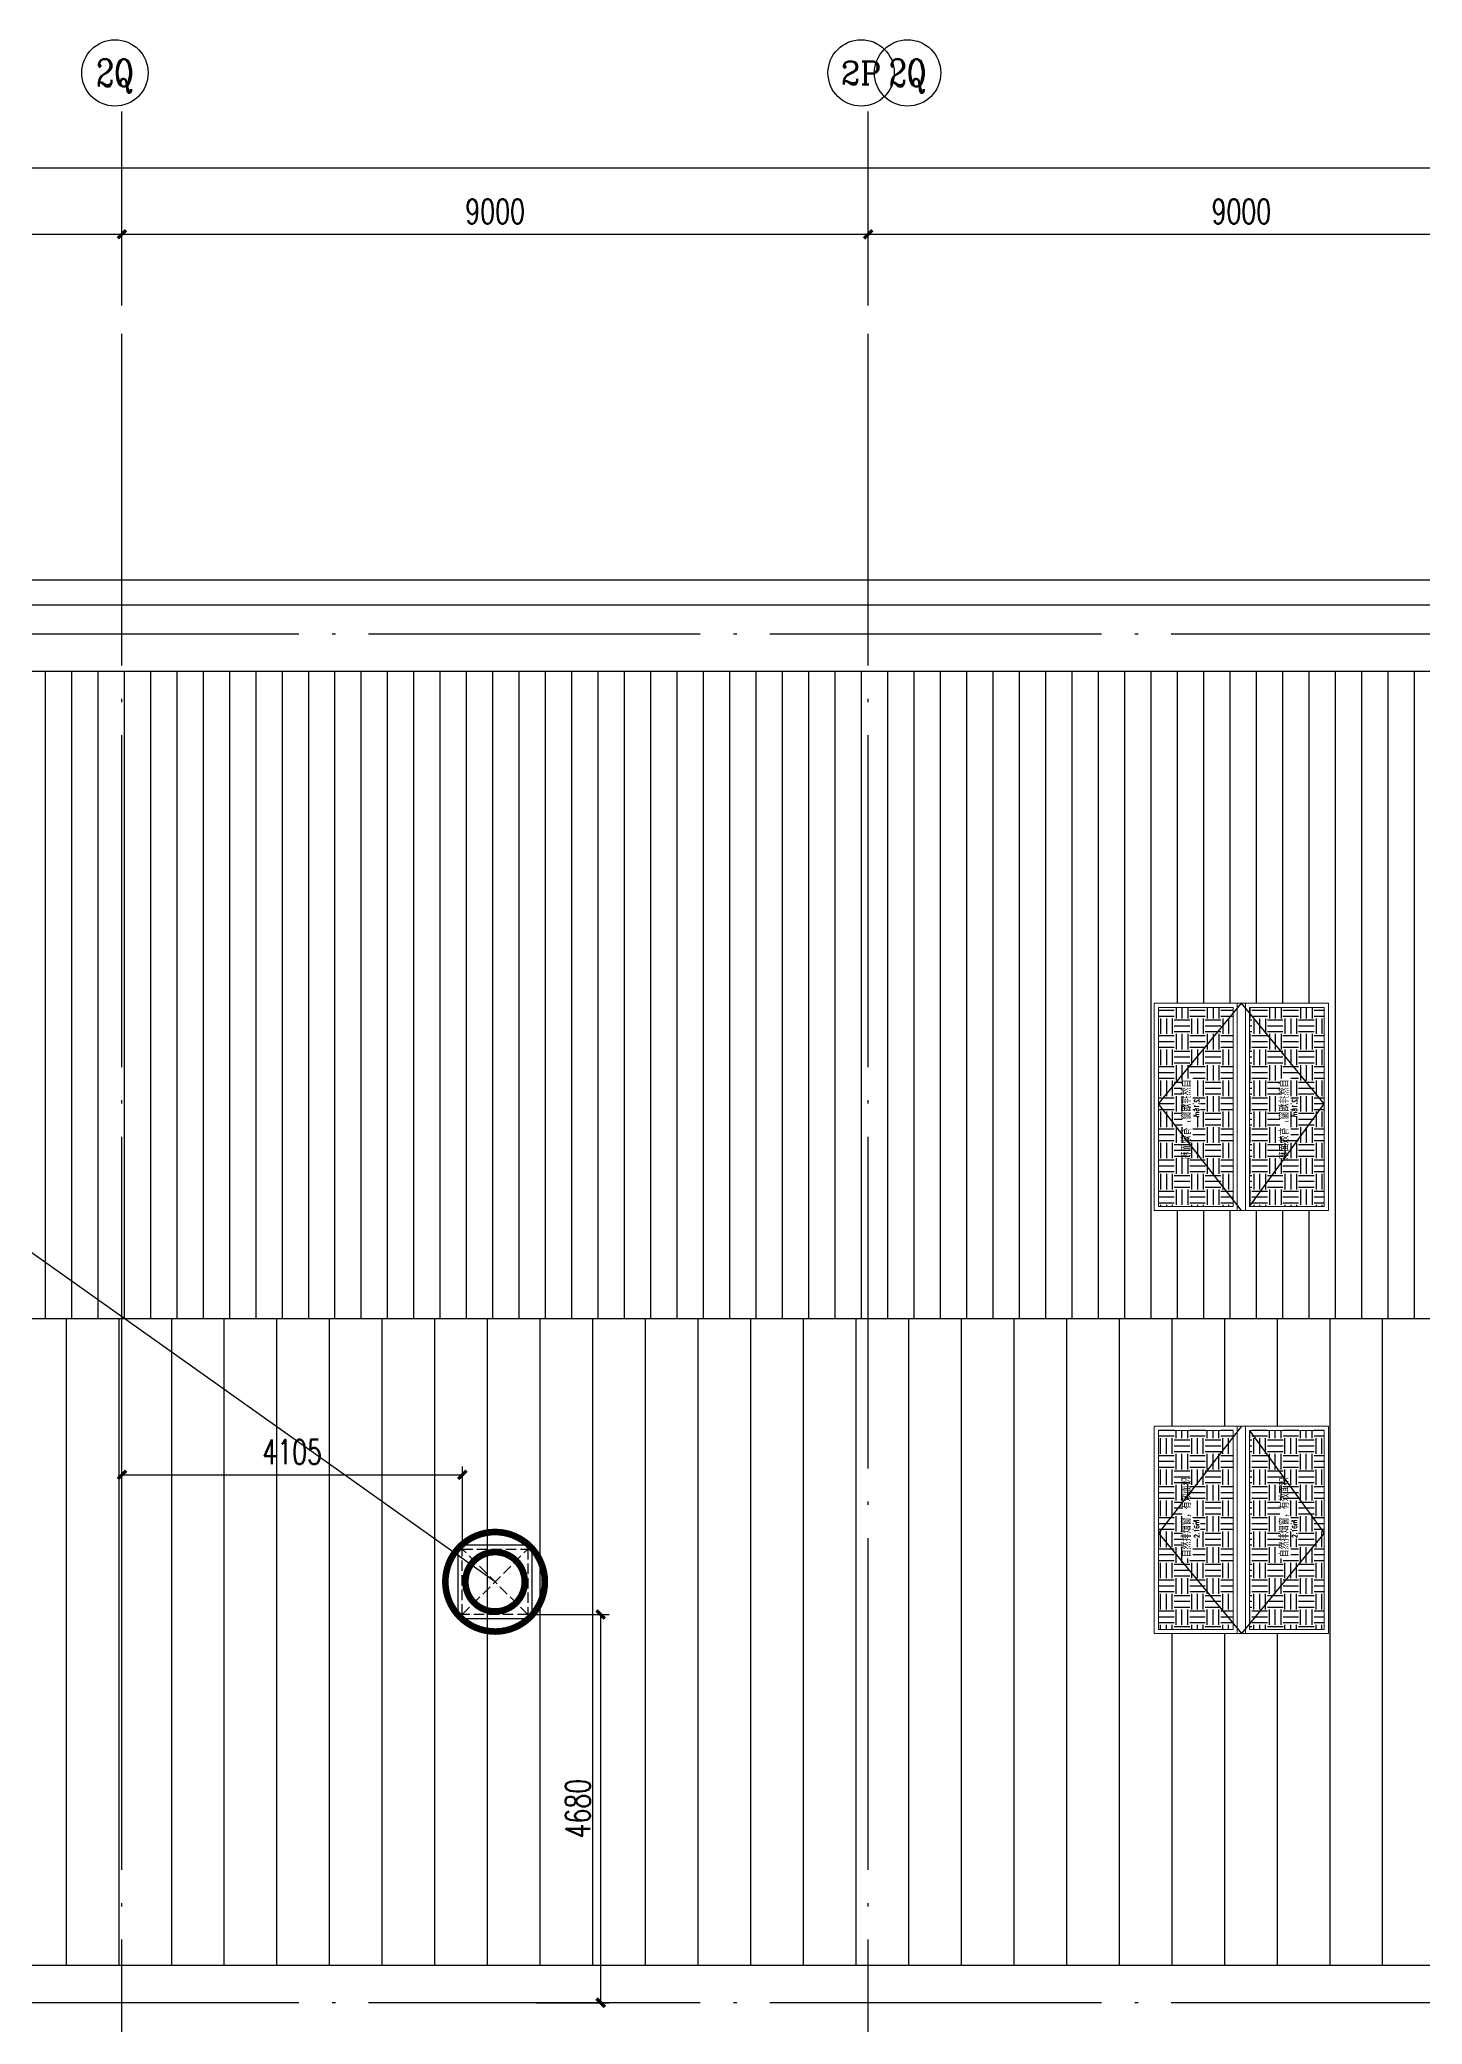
# Model space of a CAD drawing. Extents: x -555607 to 460190, y 498714 to 1664455.
# Drawn here: x 244153 to 260829, y 705810 to 729736 of the extents above; entities that cross this region are included whole.
import ezdxf
from ezdxf.enums import TextEntityAlignment as Align

# ---------------------------------------------------------------- set-up
doc = ezdxf.new("R2010")
doc.units = 0
doc.header["$LTSCALE"] = 1000
doc.header["$MEASUREMENT"] = 0
for name, pattern in [('DASH', [0.35, 0.25, -0.1]), ('DOTE', [2.42, 2, -0.2, 0.02, -0.2]), ('HIDDEN', [9.525, 6.35, -3.175])]:
    doc.linetypes.add(name, pattern=pattern)
doc.layers.get('Defpoints').update_dxf_attribs({"color": 210})
for name, color, linetype in [('A-AXIS-D', 1, 'Continuous'), ('A-AXIS-DOTE', 14, 'DOTE'), ('A-AXIS-DP', 126, 'Continuous'), ('A-HATCH-2', 251, 'Continuous'), ('A-LIN-V', 9, 'Continuous'), ('A-SFCE', 30, 'Continuous'), ('A-WINDOW', 8, 'Continuous'), ('SPACE', 7, 'Continuous'), ('SPACE_HATCH', 8, 'Continuous'), ('参考线', 8, 'Continuous'), ('外框', 1, 'HIDDEN'), ('暖通', 7, 'Continuous')]:
    doc.layers.add(name, color=color, linetype=linetype)
doc.layers.add('成型线', color=3, linetype='Continuous', lineweight=18)
doc.styles.add('_TCH_AXIS', font='COMPLEX', dxfattribs={"bigfont": 'GBCBIG'})
doc.styles.add('_TCH_DIM_T3', font='SIMPLEX', dxfattribs={"width": 0.705882, "bigfont": 'GBCBIG'})
doc.styles.add('_TCH_SPACE', font='SIMPLEX', dxfattribs={"height": 5, "bigfont": 'GBCBIG'})
doc.dimstyles.new('_TCH_ARCH&&100', dxfattribs={"dimtxt": 297.5, "dimasz": 100, "dimexe": 100, "dimexo": 100, "dimgap": 126.25, "dimtad": 1, "dimdec": 0, "dimzin": 0, "dimdsep": 46, "dimtxsty": '_TCH_DIM_T3', "dimblk": 'ARCHTICK', "dimcen": 0.09, "dimclrt": 7, "dimazin": 2, "dimtfac": 1, "dimtdec": 0, "dimtix": 1, "dimtmove": 2, "dimatfit": 3, "dimfxl": 100, "dimtolj": 1, "dimtzin": 0, "dimarcsym": 0})
pattern_1 = [(0, (0, 0), (187.5, 187.5), [187.5, -187.5]), (0, (0, 70.31), (187.5, 187.5), [187.5, -187.5]), (0, (0, 140.62), (187.5, 187.5), [187.5, -187.5]), (90, (23.44, 164.06), (-187.5, 187.5), [187.5, -187.5]), (90, (93.75, 164.06), (-187.5, 187.5), [187.5, -187.5]), (90, (164.06, 164.06), (-187.5, 187.5), [187.5, -187.5])]

# ---------------------------------------------------------------- blocks, each defined once
blk = doc.blocks.new('_ArchTick')
at = {"color": 0, "linetype": 'ByBlock', "const_width": 0.4}
blk.add_lwpolyline([(-0.5, -0.5), (0.5, 0.5)], dxfattribs=at)
blk = doc.blocks.new('*D415')
at = {"layer": 'A-AXIS-D', "color": 0, "lineweight": -2, "transparency": 16777216}
for p, q in [((236146, 726530), (236146, 727490)), ((236146, 727390), (245146, 727390)), ((245146, 726530), (245146, 727490))]:
    blk.add_line(p, q, dxfattribs=at)
at = {"layer": 'Defpoints', "color": 0, "transparency": 16777216}
for p in [(245146, 727390), (236146, 726430), (245146, 726430)]:
    blk.add_point(p, dxfattribs=at)
at = {"layer": 'A-AXIS-D', "color": 0, "lineweight": -2, "transparency": 16777216, "xscale": 100, "yscale": 100, "zscale": 100, "rotation": 180}
blk.add_blockref('_ArchTick', (236146, 727390), dxfattribs=at)
at = {"layer": 'A-AXIS-D', "color": 0, "lineweight": -2, "transparency": 16777216, "xscale": 100, "yscale": 100, "zscale": 100}
blk.add_blockref('_ArchTick', (245146, 727390), dxfattribs=at)
at = {"layer": 'A-AXIS-D', "color": 7, "transparency": 16777216, "insert": (240646, 727665), "char_height": 297.5, "attachment_point": 5, "style": '_TCH_DIM_T3'}
blk.add_mtext('\\A1;9000', dxfattribs=at)
blk = doc.blocks.new('*D416')
at = {"layer": 'A-AXIS-D', "color": 0, "lineweight": -2, "transparency": 16777216}
for p, q in [((245146, 726530), (245146, 727490)), ((245146, 727390), (254146, 727390)), ((254146, 726530), (254146, 727490))]:
    blk.add_line(p, q, dxfattribs=at)
at = {"layer": 'Defpoints', "color": 0, "transparency": 16777216}
for p in [(254146, 727390), (245146, 726430), (254146, 726430)]:
    blk.add_point(p, dxfattribs=at)
at = {"layer": 'A-AXIS-D', "color": 0, "lineweight": -2, "transparency": 16777216, "xscale": 100, "yscale": 100, "zscale": 100, "rotation": 180}
blk.add_blockref('_ArchTick', (245146, 727390), dxfattribs=at)
at = {"layer": 'A-AXIS-D', "color": 0, "lineweight": -2, "transparency": 16777216, "xscale": 100, "yscale": 100, "zscale": 100}
blk.add_blockref('_ArchTick', (254146, 727390), dxfattribs=at)
at = {"layer": 'A-AXIS-D', "color": 7, "transparency": 16777216, "insert": (249646, 727665), "char_height": 297.5, "attachment_point": 5, "style": '_TCH_DIM_T3'}
blk.add_mtext('\\A1;9000', dxfattribs=at)
blk = doc.blocks.new('*D417')
at = {"layer": 'A-AXIS-D', "color": 0, "lineweight": -2, "transparency": 16777216}
for p, q in [((254146, 726530), (254146, 727490)), ((254146, 727390), (263146, 727390)), ((263146, 726530), (263146, 727490))]:
    blk.add_line(p, q, dxfattribs=at)
at = {"layer": 'Defpoints', "color": 0, "transparency": 16777216}
for p in [(263146, 727390), (254146, 726430), (263146, 726430)]:
    blk.add_point(p, dxfattribs=at)
at = {"layer": 'A-AXIS-D', "color": 0, "lineweight": -2, "transparency": 16777216, "xscale": 100, "yscale": 100, "zscale": 100, "rotation": 180}
blk.add_blockref('_ArchTick', (254146, 727390), dxfattribs=at)
at = {"layer": 'A-AXIS-D', "color": 0, "lineweight": -2, "transparency": 16777216, "xscale": 100, "yscale": 100, "zscale": 100}
blk.add_blockref('_ArchTick', (263146, 727390), dxfattribs=at)
at = {"layer": 'A-AXIS-D', "color": 7, "transparency": 16777216, "insert": (258646, 727665), "char_height": 297.5, "attachment_point": 5, "style": '_TCH_DIM_T3'}
blk.add_mtext('\\A1;9000', dxfattribs=at)
blk = doc.blocks.new('*D431')
at = {"layer": 'A-AXIS-D', "color": 0, "lineweight": -2, "transparency": 16777216}
for p, q in [((213946, 726630), (213946, 728290)), ((213946, 728190), (371946, 728190)), ((371946, 726630), (371946, 728290))]:
    blk.add_line(p, q, dxfattribs=at)
at = {"layer": 'Defpoints', "color": 0, "transparency": 16777216}
for p in [(371946, 728190), (213946, 726530), (371946, 726530)]:
    blk.add_point(p, dxfattribs=at)
at = {"layer": 'A-AXIS-D', "color": 0, "lineweight": -2, "transparency": 16777216, "xscale": 100, "yscale": 100, "zscale": 100, "rotation": 180}
blk.add_blockref('_ArchTick', (213946, 728190), dxfattribs=at)
at = {"layer": 'A-AXIS-D', "color": 0, "lineweight": -2, "transparency": 16777216, "xscale": 100, "yscale": 100, "zscale": 100}
blk.add_blockref('_ArchTick', (371946, 728190), dxfattribs=at)
at = {"layer": 'A-AXIS-D', "color": 7, "transparency": 16777216, "insert": (292946, 728465), "char_height": 297.5, "attachment_point": 5, "style": '_TCH_DIM_T3'}
blk.add_mtext('\\A1;158000', dxfattribs=at)
blk = doc.blocks.new('44')
blk.add_wipeout([(277446, 745270), (279946, 745270), (279946, 747370), (277446, 747370)]).dxf.layer = '参考线'
at = {"layer": 'SPACE_HATCH'}
h = blk.add_hatch(dxfattribs=at)
h.set_pattern_fill('土壤', color=250, scale=50, style=0)
h.set_pattern_definition(pattern_1)
h.paths.add_polyline_path([(277496, 746420), (279896, 746420), (279896, 747320), (277496, 747320)])
h.paths.add_polyline_path([(278352, 746904), (279057, 746904), (279057, 747034), (278352, 747034)])
h.paths.add_polyline_path([(278591, 746811), (278817, 746811), (278817, 746895), (278591, 746895)])
h = blk.add_hatch(dxfattribs=at)
h.set_pattern_fill('土壤', color=250, scale=50, style=0)
h.set_pattern_definition(pattern_1)
h.paths.add_polyline_path([(277496, 746220), (279896, 746220), (279896, 745320), (277496, 745320)])
h.paths.add_polyline_path([(278352, 745724), (279057, 745724), (279057, 745854), (278352, 745854)])
h.paths.add_polyline_path([(278591, 745631), (278817, 745631), (278817, 745715), (278591, 745715)])
at = {"layer": '外框', "color": 250}
for points in [[(279946, 746320), (278658, 747320), (277446, 746320)], [(279896, 746220), (278658, 745320), (277446, 746320)]]:
    blk.add_lwpolyline(points, dxfattribs=at)
at = {"layer": '成型线', "color": 8}
for p, q in [((279946, 745270), (279946, 747370)), ((277446, 746370), (279946, 746370)), ((277446, 746270), (279946, 746270)), ((277496, 746420), (279896, 746420)), ((277496, 746220), (279896, 746220))]:
    blk.add_line(p, q, dxfattribs=at)
for points in [[(279946, 745270), (277446, 745270), (277446, 747370), (279946, 747370)], [(277496, 746420), (277496, 747320), (279896, 747320), (279896, 746420)], [(279896, 746220), (279896, 745320), (277496, 745320), (277496, 746220)]]:
    blk.add_lwpolyline(points, dxfattribs=at)
at = {"layer": 'SPACE', "color": 250, "style": '_TCH_SPACE'}
for p in [(278365, 746930), (278365, 745750)]:
    blk.add_text('自然排烟窗，有效面积', height=96.5, dxfattribs=at).set_placement(p)
at = {"layer": 'SPACE', "color": 250, "style": '_TCH_SPACE', "width": 0.705882}
for s, height, p in [('2.16m', 59.5, (278600, 746828)), ('2', 29.8, (278792, 746863)), ('2.16m', 59.5, (278600, 745648)), ('2', 29.8, (278792, 745683))]:
    blk.add_text(s, height=height, dxfattribs=at).set_placement(p)
blk = doc.blocks.new('eeee')
at = {"layer": 'A-LIN-V'}
blk.add_blockref('44', (16550, 81000), dxfattribs=at)
at = {"layer": 'A-LIN-V', "xscale": -0.9999999999999998}
blk.add_blockref('44', (579042, 81000), dxfattribs=at)
blk = doc.blocks.new('423432432222')
at = {"layer": 'A-WINDOW', "rotation": 90}
blk.add_blockref('eeee', (1193916, 416524), dxfattribs=at)
blk = doc.blocks.new('242343243')
at = {"layer": 'A-WINDOW'}
blk.add_blockref('423432432222', (-107950, 0), dxfattribs=at)
blk = doc.blocks.new('fengji')
at = {"layer": '暖通', "color": 7, "linetype": 'DASH', "ltscale": 0.5}
for p, q in [((-395, 395), (395, -395)), ((395, 395), (-395, -395))]:
    blk.add_line(p, q, dxfattribs=at)
at = {"layer": '暖通', "color": 7, "const_width": 79.8}
for points in [[(0, -600, -1), (0, 600, -1)], [(0, -600, 1), (0, 600, 1)]]:
    blk.add_lwpolyline(points, format="xyb", dxfattribs=at)
at = {"layer": '暖通', "color": 7, "ltscale": 0.5}
blk.add_lwpolyline([(-445, 445), (445, 445), (445, -445), (-445, -445)], close=True, dxfattribs=at)
at = {"layer": '暖通', "color": 7, "linetype": 'DASH', "const_width": 79.8}
for points in [[(0, -358, -1), (0, 358, -1)], [(0, -358, 1), (0, 358, 1)]]:
    blk.add_lwpolyline(points, format="xyb", dxfattribs=at)
at = {"layer": '暖通', "color": 7, "linetype": 'DASH', "ltscale": 0.5}
blk.add_lwpolyline([(-395, 395), (395, 395), (395, -395), (-395, -395)], close=True, dxfattribs=at)
blk = doc.blocks.new('*D695')
at = {"layer": 'A-AXIS-DP', "color": 0, "lineweight": -2, "transparency": 16777216}
for p, q in [((245146, 711640), (245146, 712535)), ((249251, 711640), (249251, 712535)), ((245146, 712435), (249251, 712435))]:
    blk.add_line(p, q, dxfattribs=at)
at = {"layer": 'Defpoints', "color": 0, "transparency": 16777216}
for p in [(249251, 712435), (245146, 711540), (249251, 711540)]:
    blk.add_point(p, dxfattribs=at)
at = {"layer": 'A-AXIS-DP', "color": 0, "lineweight": -2, "transparency": 16777216, "xscale": 100, "yscale": 100, "zscale": 100, "rotation": 180}
blk.add_blockref('_ArchTick', (245146, 712435), dxfattribs=at)
at = {"layer": 'A-AXIS-DP', "color": 0, "lineweight": -2, "transparency": 16777216, "xscale": 100, "yscale": 100, "zscale": 100}
blk.add_blockref('_ArchTick', (249251, 712435), dxfattribs=at)
at = {"layer": 'A-AXIS-DP', "color": 7, "transparency": 16777216, "insert": (247198, 712710), "char_height": 297.5, "attachment_point": 5, "style": '_TCH_DIM_T3'}
blk.add_mtext('\\A1;4105', dxfattribs=at)
blk = doc.blocks.new('*D742')
at = {"layer": 'A-AXIS-DP', "color": 0, "lineweight": -2, "transparency": 16777216}
for p, q in [((250141, 710750), (251020, 710750)), ((250920, 706070), (250920, 710750)), ((250141, 706070), (251020, 706070))]:
    blk.add_line(p, q, dxfattribs=at)
at = {"layer": 'Defpoints', "color": 0, "transparency": 16777216}
for p in [(250041, 710750), (250920, 710750), (250041, 706070)]:
    blk.add_point(p, dxfattribs=at)
at = {"layer": 'A-AXIS-DP', "color": 0, "lineweight": -2, "transparency": 16777216, "xscale": 100, "yscale": 100, "zscale": 100}
for p, rotation in [((250920, 710750), 90), ((250920, 706070), 270)]:
    blk.add_blockref('_ArchTick', p, dxfattribs=dict(at, rotation=rotation))
at = {"layer": 'A-AXIS-DP', "color": 7, "transparency": 16777216, "insert": (250645, 708410), "char_height": 297.5, "attachment_point": 5, "rotation": 90, "style": '_TCH_DIM_T3'}
blk.add_mtext('\\A1;4680', dxfattribs=at)
blk = doc.blocks.new('2312321321')
at = {"layer": '暖通', "rotation": 180}
blk.add_blockref('fengji', (249645.8, 711145), dxfattribs=at)
at = {"layer": 'A-AXIS-DP'}
for p1, p2, distance, picture, middle in [((245145.8, 711540), (249250.8, 711540), 895, '*D695', (247198.3, 712710)), ((250040.8, 706070), (250040.8, 710750), -879.2, '*D742', (250645, 708410))]:
    dim = blk.add_aligned_dim(p1=p1, p2=p2, distance=distance, dimstyle='_TCH_ARCH&&100', dxfattribs=at)
    dim.commit()
    dim.dimension.update_dxf_attribs({"geometry": picture, "text_midpoint": middle})

msp = doc.modelspace()

# ---------------------------------------------------------------- hatches: boundary and pattern name
at = {"layer": 'A-HATCH-2'}
h = msp.add_hatch(dxfattribs=at)
h.set_pattern_fill('ANSI31', color=250, scale=200, angle=45)
h.set_pattern_definition([(90, (5779.9, 120240.46), (-317.5, 2e-14), [])])
h.paths.add_polyline_path([(233880, 714320), (366415.7, 714320), (371645.8, 714320), (371645.8, 722120), (235379.5, 722120), (232849.3, 714320), (237560, 714320)])
h = msp.add_hatch(dxfattribs=at)
h.set_pattern_fill('ANSI31', color=250, scale=400, angle=45)
h.set_pattern_definition([(90, (0, 0), (-635, 0), [])])
h.paths.add_polyline_path([(233880, 714320), (366415.7, 714320), (371645.8, 714320), (371645.8, 706520), (230319.1, 706520), (232849.3, 714320), (237560, 714320)])

# ---------------------------------------------------------------- linework, layer by layer
at = {"layer": 'A-AXIS-D'}
for centre in [(245060.9, 729336.1), (254060.9, 729336.1), (254620.9, 729336.1)]:
    msp.add_circle(centre, 400, dxfattribs=at)
at = {"layer": 'A-AXIS-DOTE', "color": 250, "ltscale": 2}
for p, q in [((245145.8, 635071.1), (245145.8, 728870)), ((254145.8, 635071.1), (254145.8, 728870)), ((377960, 722570), (203750, 722570)), ((377960, 706070), (203750, 706070))]:
    msp.add_line(p, q, dxfattribs=at)
at = {"layer": 'A-LIN-V', "color": 8}
for points in [[(371645.8, 722120), (235379.5, 722120)], [(371645.8, 706520), (230319.1, 706520)]]:
    msp.add_lwpolyline(points, dxfattribs=at)
at = {"layer": 'A-SFCE', "color": 8}
for points in [[(214545.8, 654570), (213945.8, 654570), (213945.8, 639420), (371945.8, 639420), (371945.8, 639420), (371945.8, 723220), (235420.9, 723220), (213945.8, 657017.5), (213945.8, 656070)], [(214245.8, 654270), (214245.8, 639720), (371645.8, 639720), (371645.8, 722920), (235639, 722920), (214245.8, 656970), (214245.8, 656370)], [(232849.3, 714320), (371645.8, 714320)]]:
    msp.add_lwpolyline(points, dxfattribs=at)
at = {"layer": '暖通', "color": 7}
msp.add_line((249645.8, 711145), (236969, 720141.1), dxfattribs=at)

# ---------------------------------------------------------------- texts
at = {"layer": 'A-AXIS-D', "color": 7, "style": '_TCH_AXIS', "width": 0.807692}
for p, p2 in [((244833.9, 729172.2), (245287.9, 729172.2)), ((254393.9, 729172.2), (254847.9, 729172.2))]:
    msp.add_text('2Q', height=327.87, dxfattribs=at).set_placement(p, p2, align=Align.FIT)
at = {"layer": 'A-AXIS-D', "color": 7, "style": '_TCH_AXIS'}
msp.add_text('2P', height=276.42, dxfattribs=at).set_placement((253817.4, 729197.9), (254304.4, 729197.9), align=Align.FIT)

# ---------------------------------------------------------------- dimensions: what is measured, and where the dimension line sits
at = {"layer": 'A-AXIS-D'}
for base, p1, p2, text, picture, middle in [((371945.8, 728190), (213945.8, 726530), (371945.8, 726530), '158000', '*D431', (292945.8, 728465)), ((245145.8, 727390), (236145.8, 726430), (245145.8, 726430), '9000', '*D415', (240645.8, 727665)), ((254145.8, 727390), (245145.8, 726430), (254145.8, 726430), '9000', '*D416', (249645.8, 727665)), ((263145.8, 727390), (254145.8, 726430), (263145.8, 726430), '9000', '*D417', (258645.8, 727665))]:
    dim = msp.add_linear_dim(base=base, p1=p1, p2=p2, angle=0, text=text, dimstyle='_TCH_ARCH&&100', dxfattribs=at)
    dim.commit()
    dim.dimension.update_dxf_attribs({"geometry": picture, "text_midpoint": middle, "dimtype": 129})

# ---------------------------------------------------------------- next in the draw order: block references
at = {"layer": 'A-WINDOW'}
msp.add_blockref('242343243', (0, 0), dxfattribs=at)

# ---------------------------------------------------------------- next in the draw order: block references
at = {"layer": '暖通', "color": 7}
msp.add_blockref('2312321321', (0, 0), dxfattribs=at)

doc.saveas('drawing.dxf')
